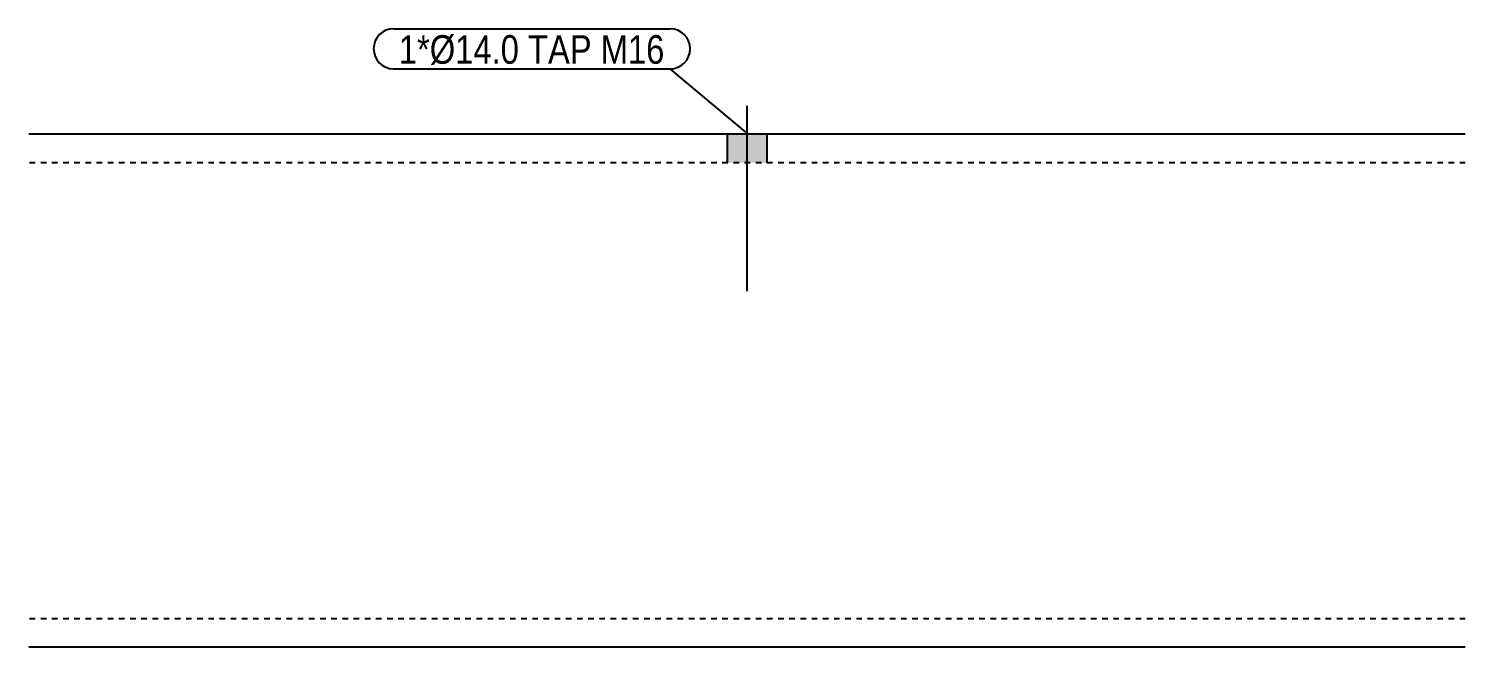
# Model space of a CAD drawing. Header units: millimetres. Extents: x 9 to 17810, y 7 to 306.
# Drawn here: x 2177 to 2681, y 89 to 306 of the extents above; entities that cross this region are included whole.
import ezdxf

# ---------------------------------------------------------------- set-up
doc = ezdxf.new("R2010")
doc.units = ezdxf.units.MM
doc.linetypes.add('DXK_LINE_DOT2', pattern=[3.9198, 1.9599, -1.9599])
doc.layers.add('STÅL', color=7, linetype='Continuous')
doc.layers.add('TEKST', color=7, linetype='Continuous')
doc.styles.add('Arial Narrow', font='ARIALN.TTF', dxfattribs={"height": 0.2})

msp = doc.modelspace()

# ---------------------------------------------------------------- hatches: boundary and pattern name
at = {"layer": 'STÅL', "linetype": 'Continuous'}
msp.add_hatch(color=3, dxfattribs=at).paths.add_polyline_path([(2436, 269.05), (2422, 269.05), (2422, 259.05), (2436, 259.05)])

# ---------------------------------------------------------------- linework, layer by layer
at = {"layer": 'STÅL', "color": 3, "linetype": 'Continuous'}
for p, q in [((2429, 279.05), (2429, 214.05)), ((2422, 269.05), (2422, 259.05)), ((2436, 269.05), (2436, 259.05))]:
    msp.add_line(p, q, dxfattribs=at)
at = {"layer": 'STÅL', "color": 2, "linetype": 'Continuous'}
for p, q in [((2681, 269.05), (2177, 269.05)), ((2681, 89.05), (2177, 89.05))]:
    msp.add_line(p, q, dxfattribs=at)
at = {"layer": 'STÅL', "color": 7, "linetype": 'DXK_LINE_DOT2'}
for p, q in [((2681, 259.05), (2177, 259.05)), ((2681, 99.05), (2177, 99.05))]:
    msp.add_line(p, q, dxfattribs=at)

# ---------------------------------------------------------------- wipeouts: each hides what was drawn before it
at = {"color": 0}
msp.add_wipeout([(2400.21, 293.81), (2400.21, 304.31), (2306.85, 304.31), (2306.85, 293.81)], dxfattribs=at).dxf.layer = 'TEKST'

# ---------------------------------------------------------------- next in the draw order: wipeouts: each hides what was drawn before it
msp.add_wipeout([(2400.21, 293.81), (2400.21, 304.31), (2306.85, 304.31), (2306.85, 293.81)], dxfattribs=at).dxf.layer = 'TEKST'

# ---------------------------------------------------------------- next in the draw order: linework, layer by layer
at = {"layer": 'TEKST', "color": 7, "linetype": 'Continuous'}
for p, q in [((2305.05, 306.11), (2402.01, 306.11)), ((2305.05, 292.01), (2402.01, 292.01)), ((2428.57, 269.81), (2402.01, 292.01))]:
    msp.add_line(p, q, dxfattribs=at)
for centre, start, end in [((2305.05, 299.06), 90, 270), ((2402.01, 299.06), 270, 90)]:
    msp.add_arc(centre, 7.05, start, end, dxfattribs=at)

# ---------------------------------------------------------------- next in the draw order: texts
at = {"layer": 'TEKST', "color": 3, "style": 'Arial Narrow'}
msp.add_text('1*Ø14.0 TAP M16', height=10.0215, dxfattribs=at).set_placement((2306.85, 293.81))

doc.saveas('drawing.dxf')
